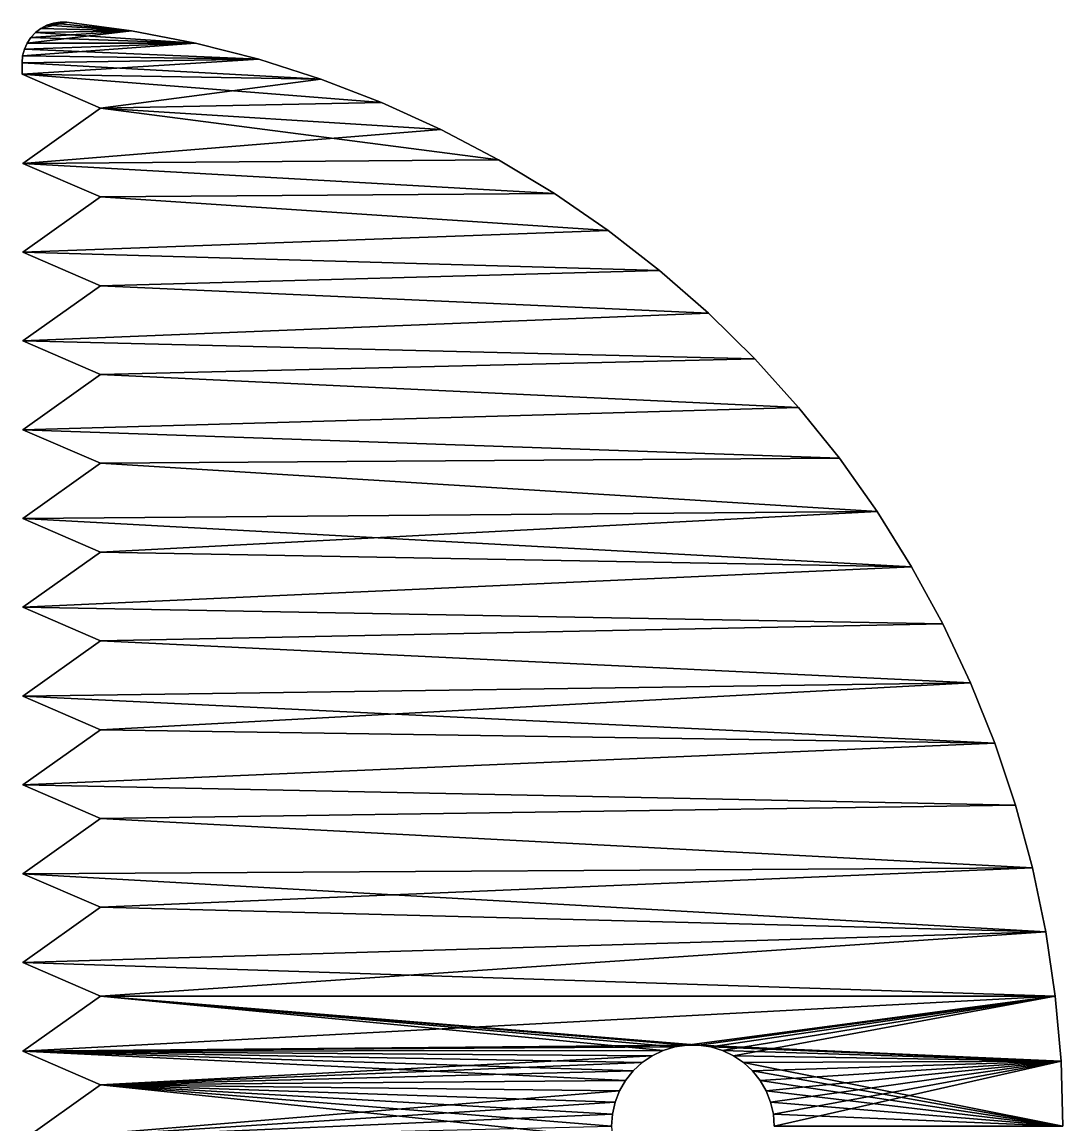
# Model space of a CAD drawing. Header units: inches. Extents: x -21 to 98, y -132 to 45.
# Drawn here: x 24.23 to 52.35, y -73.85 to -44.04 of the extents above; entities that cross this region are included whole.
import ezdxf

# ---------------------------------------------------------------- set-up
doc = ezdxf.new("R2010")
doc.units = ezdxf.units.IN
doc.header["$LTSCALE"] = 101.742128
doc.header["$MEASUREMENT"] = 0
for name, color, linetype in [('163', 7, 'CONTINUOUS'), ('164', 7, 'CONTINUOUS'), ('167', 7, 'CONTINUOUS'), ('168', 7, 'CONTINUOUS'), ('184', 7, 'CONTINUOUS'), ('185', 7, 'CONTINUOUS'), ('186', 7, 'CONTINUOUS'), ('187', 7, 'CONTINUOUS'), ('188', 7, 'CONTINUOUS'), ('189', 7, 'CONTINUOUS'), ('190', 7, 'CONTINUOUS'), ('191', 7, 'CONTINUOUS'), ('192', 7, 'CONTINUOUS'), ('193', 7, 'CONTINUOUS'), ('194', 7, 'CONTINUOUS'), ('195', 7, 'CONTINUOUS'), ('196', 7, 'CONTINUOUS'), ('197', 7, 'CONTINUOUS'), ('198', 7, 'CONTINUOUS'), ('199', 7, 'CONTINUOUS'), ('200', 7, 'CONTINUOUS'), ('201', 7, 'CONTINUOUS'), ('202', 7, 'CONTINUOUS'), ('203', 7, 'CONTINUOUS'), ('204', 7, 'CONTINUOUS'), ('205', 7, 'CONTINUOUS'), ('206', 7, 'CONTINUOUS'), ('207', 7, 'CONTINUOUS'), ('208', 7, 'CONTINUOUS'), ('211', 7, 'CONTINUOUS')]:
    doc.layers.add(name, color=color, linetype=linetype)

msp = doc.modelspace()

# ---------------------------------------------------------------- linework, layer by layer
at = {"layer": '163', "linetype": 'CONTINUOUS'}
for points in [[(25.076, -44.063, -18.851), (27.187, -44.272, -18.851), (24.901, -44.12, -18.851), (25.076, -44.063, -18.851)], [(25.258, -44.036, -18.851), (25.442, -44.04, -18.851), (25.076, -44.063, -18.851), (25.258, -44.036, -18.851)], [(25.442, -44.04, -18.851), (27.187, -44.272, -18.851), (25.076, -44.063, -18.851), (25.442, -44.04, -18.851)], [(24.592, -44.317, -18.851), (28.916, -44.607, -18.851), (24.466, -44.451, -18.851), (24.592, -44.317, -18.851)], [(24.738, -44.206, -18.851), (27.187, -44.272, -18.851), (24.592, -44.317, -18.851), (24.738, -44.206, -18.851)], [(27.187, -44.272, -18.851), (28.916, -44.607, -18.851), (24.592, -44.317, -18.851), (27.187, -44.272, -18.851)], [(24.901, -44.12, -18.851), (27.187, -44.272, -18.851), (24.738, -44.206, -18.851), (24.901, -44.12, -18.851)], [(24.364, -44.604, -18.851), (28.916, -44.607, -18.851), (24.29, -44.772, -18.851), (24.364, -44.604, -18.851)], [(28.916, -44.607, -18.851), (30.622, -45.042, -18.851), (24.29, -44.772, -18.851), (28.916, -44.607, -18.851)], [(24.466, -44.451, -18.851), (28.916, -44.607, -18.851), (24.364, -44.604, -18.851), (24.466, -44.451, -18.851)], [(30.622, -45.042, -18.851), (24.228, -45.134, -18.851), (24.244, -44.951, -18.851), (30.622, -45.042, -18.851)], [(24.29, -44.772, -18.851), (30.622, -45.042, -18.851), (24.244, -44.951, -18.851), (24.29, -44.772, -18.851)], [(32.3, -45.577, -18.851), (24.228, -45.134, -18.851), (30.622, -45.042, -18.851), (32.3, -45.577, -18.851)], [(24.228, -45.446, -18.851), (24.228, -45.134, -18.851), (32.3, -45.577, -18.851), (24.228, -45.446, -18.851)], [(33.944, -46.21, -18.851), (24.228, -45.446, -18.851), (32.3, -45.577, -18.851), (33.944, -46.21, -18.851)], [(26.348, -46.362, -18.851), (24.228, -45.446, -18.851), (33.944, -46.21, -18.851), (26.348, -46.362, -18.851)], [(24.249, -47.855, -18.851), (26.348, -46.362, -18.851), (37.105, -47.758, -18.851), (24.249, -47.855, -18.851)], [(35.547, -46.937, -18.851), (26.348, -46.362, -18.851), (33.944, -46.21, -18.851), (35.547, -46.937, -18.851)], [(37.105, -47.758, -18.851), (26.348, -46.362, -18.851), (35.547, -46.937, -18.851), (37.105, -47.758, -18.851)], [(38.613, -48.668, -18.851), (24.249, -47.855, -18.851), (37.105, -47.758, -18.851), (38.613, -48.668, -18.851)], [(26.348, -48.762, -18.851), (24.249, -47.855, -18.851), (38.613, -48.668, -18.851), (26.348, -48.762, -18.851)], [(24.249, -50.255, -18.851), (26.348, -48.762, -18.851), (40.064, -49.666, -18.851), (24.249, -50.255, -18.851)], [(40.064, -49.666, -18.851), (26.348, -48.762, -18.851), (38.613, -48.668, -18.851), (40.064, -49.666, -18.851)], [(41.454, -50.747, -18.851), (24.249, -50.255, -18.851), (40.064, -49.666, -18.851), (41.454, -50.747, -18.851)], [(26.348, -51.162, -18.851), (24.249, -50.255, -18.851), (41.454, -50.747, -18.851), (26.348, -51.162, -18.851)], [(42.778, -51.907, -18.851), (26.348, -51.162, -18.851), (41.454, -50.747, -18.851), (42.778, -51.907, -18.851)], [(24.249, -52.655, -18.851), (26.348, -51.162, -18.851), (42.778, -51.907, -18.851), (24.249, -52.655, -18.851)], [(44.032, -53.143, -18.851), (24.249, -52.655, -18.851), (42.778, -51.907, -18.851), (44.032, -53.143, -18.851)], [(26.348, -53.562, -18.851), (24.249, -52.655, -18.851), (44.032, -53.143, -18.851), (26.348, -53.562, -18.851)], [(45.212, -54.451, -18.851), (26.348, -53.562, -18.851), (44.032, -53.143, -18.851), (45.212, -54.451, -18.851)], [(24.249, -55.055, -18.851), (26.348, -53.562, -18.851), (45.212, -54.451, -18.851), (24.249, -55.055, -18.851)], [(46.312, -55.826, -18.851), (24.249, -55.055, -18.851), (45.212, -54.451, -18.851), (46.312, -55.826, -18.851)], [(26.348, -55.962, -18.851), (24.249, -55.055, -18.851), (46.312, -55.826, -18.851), (26.348, -55.962, -18.851)], [(24.249, -57.455, -18.851), (26.348, -55.962, -18.851), (47.33, -57.263, -18.851), (24.249, -57.455, -18.851)], [(47.33, -57.263, -18.851), (26.348, -55.962, -18.851), (46.312, -55.826, -18.851), (47.33, -57.263, -18.851)], [(48.262, -58.757, -18.851), (24.249, -57.455, -18.851), (47.33, -57.263, -18.851), (48.262, -58.757, -18.851)], [(26.348, -58.362, -18.851), (24.249, -57.455, -18.851), (48.262, -58.757, -18.851), (26.348, -58.362, -18.851)], [(24.249, -59.855, -18.851), (26.348, -58.362, -18.851), (48.262, -58.757, -18.851), (24.249, -59.855, -18.851)], [(49.105, -60.303, -18.851), (24.249, -59.855, -18.851), (48.262, -58.757, -18.851), (49.105, -60.303, -18.851)], [(26.348, -60.762, -18.851), (24.249, -59.855, -18.851), (49.105, -60.303, -18.851), (26.348, -60.762, -18.851)], [(49.856, -61.896, -18.851), (26.348, -60.762, -18.851), (49.105, -60.303, -18.851), (49.856, -61.896, -18.851)], [(24.249, -62.255, -18.851), (26.348, -60.762, -18.851), (49.856, -61.896, -18.851), (24.249, -62.255, -18.851)], [(50.512, -63.53, -18.851), (24.249, -62.255, -18.851), (49.856, -61.896, -18.851), (50.512, -63.53, -18.851)], [(26.348, -63.162, -18.851), (24.249, -62.255, -18.851), (50.512, -63.53, -18.851), (26.348, -63.162, -18.851)], [(24.249, -64.655, -18.851), (26.348, -63.162, -18.851), (50.512, -63.53, -18.851), (24.249, -64.655, -18.851)], [(51.07, -65.2, -18.851), (24.249, -64.655, -18.851), (50.512, -63.53, -18.851), (51.07, -65.2, -18.851)], [(26.348, -65.562, -18.851), (24.249, -64.655, -18.851), (51.07, -65.2, -18.851), (26.348, -65.562, -18.851)], [(51.53, -66.9, -18.851), (26.348, -65.562, -18.851), (51.07, -65.2, -18.851), (51.53, -66.9, -18.851)], [(24.249, -67.055, -18.851), (26.348, -65.562, -18.851), (51.53, -66.9, -18.851), (24.249, -67.055, -18.851)], [(51.889, -68.624, -18.851), (24.249, -67.055, -18.851), (51.53, -66.9, -18.851), (51.889, -68.624, -18.851)], [(26.348, -67.962, -18.851), (24.249, -67.055, -18.851), (51.889, -68.624, -18.851), (26.348, -67.962, -18.851)], [(24.249, -69.455, -18.851), (26.348, -67.962, -18.851), (51.889, -68.624, -18.851), (24.249, -69.455, -18.851)], [(52.147, -70.366, -18.851), (24.249, -69.455, -18.851), (51.889, -68.624, -18.851), (52.147, -70.366, -18.851)], [(26.348, -70.362, -18.851), (24.249, -69.455, -18.851), (52.147, -70.366, -18.851), (26.348, -70.362, -18.851)], [(24.249, -71.855, -18.851), (26.348, -70.362, -18.851), (41.55, -71.832, -18.851), (24.249, -71.855, -18.851)], [(42.189, -71.686, -18.851), (26.348, -70.362, -18.851), (42.518, -71.686, -18.851), (42.189, -71.686, -18.851)], [(41.864, -71.735, -18.851), (26.348, -70.362, -18.851), (42.189, -71.686, -18.851), (41.864, -71.735, -18.851)], [(41.55, -71.832, -18.851), (26.348, -70.362, -18.851), (41.864, -71.735, -18.851), (41.55, -71.832, -18.851)], [(26.348, -70.362, -18.851), (52.147, -70.366, -18.851), (42.518, -71.686, -18.851), (26.348, -70.362, -18.851)], [(52.147, -70.366, -18.851), (52.302, -72.12, -18.851), (42.518, -71.686, -18.851), (52.147, -70.366, -18.851)], [(41.253, -71.975, -18.851), (24.249, -71.855, -18.851), (41.55, -71.832, -18.851), (41.253, -71.975, -18.851)], [(42.518, -71.686, -18.851), (52.302, -72.12, -18.851), (42.843, -71.735, -18.851), (42.518, -71.686, -18.851)], [(42.843, -71.735, -18.851), (52.302, -72.12, -18.851), (43.157, -71.832, -18.851), (42.843, -71.735, -18.851)], [(43.157, -71.832, -18.851), (52.302, -72.12, -18.851), (43.453, -71.975, -18.851), (43.157, -71.832, -18.851)], [(40.982, -72.16, -18.851), (24.249, -71.855, -18.851), (41.253, -71.975, -18.851), (40.982, -72.16, -18.851)], [(40.741, -72.384, -18.851), (24.249, -71.855, -18.851), (40.982, -72.16, -18.851), (40.741, -72.384, -18.851)], [(40.536, -72.641, -18.851), (24.249, -71.855, -18.851), (40.741, -72.384, -18.851), (40.536, -72.641, -18.851)], [(26.348, -72.762, -18.851), (24.249, -71.855, -18.851), (40.536, -72.641, -18.851), (26.348, -72.762, -18.851)], [(43.453, -71.975, -18.851), (52.302, -72.12, -18.851), (43.725, -72.16, -18.851), (43.453, -71.975, -18.851)], [(52.302, -72.12, -18.851), (52.353, -73.88, -18.851), (43.725, -72.16, -18.851), (52.302, -72.12, -18.851)], [(43.725, -72.16, -18.851), (52.353, -73.88, -18.851), (43.966, -72.384, -18.851), (43.725, -72.16, -18.851)], [(43.966, -72.384, -18.851), (52.353, -73.88, -18.851), (44.171, -72.641, -18.851), (43.966, -72.384, -18.851)], [(40.371, -72.926, -18.851), (26.348, -72.762, -18.851), (40.536, -72.641, -18.851), (40.371, -72.926, -18.851)], [(44.171, -72.641, -18.851), (52.353, -73.88, -18.851), (44.336, -72.926, -18.851), (44.171, -72.641, -18.851)], [(24.249, -74.255, -18.851), (26.348, -72.762, -18.851), (40.178, -74.208, -18.851), (24.249, -74.255, -18.851)], [(40.251, -73.232, -18.851), (26.348, -72.762, -18.851), (40.371, -72.926, -18.851), (40.251, -73.232, -18.851)], [(40.178, -73.552, -18.851), (26.348, -72.762, -18.851), (40.251, -73.232, -18.851), (40.178, -73.552, -18.851)], [(40.153, -73.88, -18.851), (26.348, -72.762, -18.851), (40.178, -73.552, -18.851), (40.153, -73.88, -18.851)], [(40.178, -74.208, -18.851), (26.348, -72.762, -18.851), (40.153, -73.88, -18.851), (40.178, -74.208, -18.851)], [(44.336, -72.926, -18.851), (52.353, -73.88, -18.851), (44.456, -73.232, -18.851), (44.336, -72.926, -18.851)], [(44.456, -73.232, -18.851), (52.353, -73.88, -18.851), (44.529, -73.552, -18.851), (44.456, -73.232, -18.851)], [(52.353, -73.88, -18.851), (44.553, -73.88, -18.851), (44.529, -73.552, -18.851), (52.353, -73.88, -18.851)]]:
    msp.add_3dface(points, dxfattribs=at)
at = {"layer": '164', "linetype": 'CONTINUOUS'}
for points in [[(27.187, -44.272, -12.851), (25.442, -44.04, -12.851), (24.738, -44.206, -12.851), (27.187, -44.272, -12.851)], [(24.738, -44.206, -12.851), (25.442, -44.04, -12.851), (24.901, -44.12, -12.851), (24.738, -44.206, -12.851)], [(24.901, -44.12, -12.851), (25.442, -44.04, -12.851), (25.076, -44.063, -12.851), (24.901, -44.12, -12.851)], [(25.076, -44.063, -12.851), (25.442, -44.04, -12.851), (25.258, -44.036, -12.851), (25.076, -44.063, -12.851)], [(24.364, -44.604, -12.851), (27.187, -44.272, -12.851), (24.466, -44.451, -12.851), (24.364, -44.604, -12.851)], [(28.916, -44.607, -12.851), (27.187, -44.272, -12.851), (24.364, -44.604, -12.851), (28.916, -44.607, -12.851)], [(24.466, -44.451, -12.851), (27.187, -44.272, -12.851), (24.592, -44.317, -12.851), (24.466, -44.451, -12.851)], [(24.592, -44.317, -12.851), (27.187, -44.272, -12.851), (24.738, -44.206, -12.851), (24.592, -44.317, -12.851)], [(24.244, -44.951, -12.851), (28.916, -44.607, -12.851), (24.29, -44.772, -12.851), (24.244, -44.951, -12.851)], [(30.622, -45.042, -12.851), (28.916, -44.607, -12.851), (24.244, -44.951, -12.851), (30.622, -45.042, -12.851)], [(24.29, -44.772, -12.851), (28.916, -44.607, -12.851), (24.364, -44.604, -12.851), (24.29, -44.772, -12.851)], [(24.228, -45.134, -12.851), (30.622, -45.042, -12.851), (24.244, -44.951, -12.851), (24.228, -45.134, -12.851)], [(24.228, -45.446, -12.851), (30.622, -45.042, -12.851), (24.228, -45.134, -12.851), (24.228, -45.446, -12.851)], [(32.3, -45.577, -12.851), (30.622, -45.042, -12.851), (24.228, -45.446, -12.851), (32.3, -45.577, -12.851)], [(26.348, -46.362, -12.851), (32.3, -45.577, -12.851), (24.228, -45.446, -12.851), (26.348, -46.362, -12.851)], [(33.944, -46.21, -12.851), (32.3, -45.577, -12.851), (26.348, -46.362, -12.851), (33.944, -46.21, -12.851)], [(24.249, -47.855, -12.851), (35.547, -46.937, -12.851), (26.348, -46.362, -12.851), (24.249, -47.855, -12.851)], [(35.547, -46.937, -12.851), (33.944, -46.21, -12.851), (26.348, -46.362, -12.851), (35.547, -46.937, -12.851)], [(37.105, -47.758, -12.851), (35.547, -46.937, -12.851), (24.249, -47.855, -12.851), (37.105, -47.758, -12.851)], [(38.613, -48.668, -12.851), (37.105, -47.758, -12.851), (24.249, -47.855, -12.851), (38.613, -48.668, -12.851)], [(26.348, -48.762, -12.851), (38.613, -48.668, -12.851), (24.249, -47.855, -12.851), (26.348, -48.762, -12.851)], [(24.249, -50.255, -12.851), (40.064, -49.666, -12.851), (26.348, -48.762, -12.851), (24.249, -50.255, -12.851)], [(40.064, -49.666, -12.851), (38.613, -48.668, -12.851), (26.348, -48.762, -12.851), (40.064, -49.666, -12.851)], [(41.454, -50.747, -12.851), (40.064, -49.666, -12.851), (24.249, -50.255, -12.851), (41.454, -50.747, -12.851)], [(26.348, -51.162, -12.851), (41.454, -50.747, -12.851), (24.249, -50.255, -12.851), (26.348, -51.162, -12.851)], [(42.778, -51.907, -12.851), (41.454, -50.747, -12.851), (26.348, -51.162, -12.851), (42.778, -51.907, -12.851)], [(24.249, -52.655, -12.851), (42.778, -51.907, -12.851), (26.348, -51.162, -12.851), (24.249, -52.655, -12.851)], [(44.032, -53.143, -12.851), (42.778, -51.907, -12.851), (24.249, -52.655, -12.851), (44.032, -53.143, -12.851)], [(26.348, -53.562, -12.851), (44.032, -53.143, -12.851), (24.249, -52.655, -12.851), (26.348, -53.562, -12.851)], [(45.212, -54.451, -12.851), (44.032, -53.143, -12.851), (26.348, -53.562, -12.851), (45.212, -54.451, -12.851)], [(24.249, -55.055, -12.851), (45.212, -54.451, -12.851), (26.348, -53.562, -12.851), (24.249, -55.055, -12.851)], [(46.312, -55.826, -12.851), (45.212, -54.451, -12.851), (24.249, -55.055, -12.851), (46.312, -55.826, -12.851)], [(26.348, -55.962, -12.851), (46.312, -55.826, -12.851), (24.249, -55.055, -12.851), (26.348, -55.962, -12.851)], [(24.249, -57.455, -12.851), (47.33, -57.263, -12.851), (26.348, -55.962, -12.851), (24.249, -57.455, -12.851)], [(47.33, -57.263, -12.851), (46.312, -55.826, -12.851), (26.348, -55.962, -12.851), (47.33, -57.263, -12.851)], [(26.348, -58.362, -12.851), (47.33, -57.263, -12.851), (24.249, -57.455, -12.851), (26.348, -58.362, -12.851)], [(48.262, -58.757, -12.851), (47.33, -57.263, -12.851), (26.348, -58.362, -12.851), (48.262, -58.757, -12.851)], [(24.249, -59.855, -12.851), (48.262, -58.757, -12.851), (26.348, -58.362, -12.851), (24.249, -59.855, -12.851)], [(49.105, -60.303, -12.851), (48.262, -58.757, -12.851), (24.249, -59.855, -12.851), (49.105, -60.303, -12.851)], [(26.348, -60.762, -12.851), (49.105, -60.303, -12.851), (24.249, -59.855, -12.851), (26.348, -60.762, -12.851)], [(49.856, -61.896, -12.851), (49.105, -60.303, -12.851), (26.348, -60.762, -12.851), (49.856, -61.896, -12.851)], [(24.249, -62.255, -12.851), (49.856, -61.896, -12.851), (26.348, -60.762, -12.851), (24.249, -62.255, -12.851)], [(26.348, -63.162, -12.851), (49.856, -61.896, -12.851), (24.249, -62.255, -12.851), (26.348, -63.162, -12.851)], [(50.512, -63.53, -12.851), (49.856, -61.896, -12.851), (26.348, -63.162, -12.851), (50.512, -63.53, -12.851)], [(24.249, -64.655, -12.851), (50.512, -63.53, -12.851), (26.348, -63.162, -12.851), (24.249, -64.655, -12.851)], [(51.07, -65.2, -12.851), (50.512, -63.53, -12.851), (24.249, -64.655, -12.851), (51.07, -65.2, -12.851)], [(26.348, -65.562, -12.851), (51.07, -65.2, -12.851), (24.249, -64.655, -12.851), (26.348, -65.562, -12.851)], [(51.53, -66.9, -12.851), (51.07, -65.2, -12.851), (26.348, -65.562, -12.851), (51.53, -66.9, -12.851)], [(24.249, -67.055, -12.851), (51.53, -66.9, -12.851), (26.348, -65.562, -12.851), (24.249, -67.055, -12.851)], [(26.348, -67.962, -12.851), (51.53, -66.9, -12.851), (24.249, -67.055, -12.851), (26.348, -67.962, -12.851)], [(51.889, -68.624, -12.851), (51.53, -66.9, -12.851), (26.348, -67.962, -12.851), (51.889, -68.624, -12.851)], [(24.249, -69.455, -12.851), (51.889, -68.624, -12.851), (26.348, -67.962, -12.851), (24.249, -69.455, -12.851)], [(26.348, -70.362, -12.851), (51.889, -68.624, -12.851), (24.249, -69.455, -12.851), (26.348, -70.362, -12.851)], [(52.147, -70.366, -12.851), (51.889, -68.624, -12.851), (26.348, -70.362, -12.851), (52.147, -70.366, -12.851)], [(24.249, -71.855, -12.851), (52.147, -70.366, -12.851), (26.348, -70.362, -12.851), (24.249, -71.855, -12.851)], [(52.147, -70.366, -12.851), (24.249, -71.855, -12.851), (42.189, -71.686, -12.851), (52.147, -70.366, -12.851)], [(42.518, -71.686, -12.851), (52.147, -70.366, -12.851), (42.189, -71.686, -12.851), (42.518, -71.686, -12.851)], [(42.843, -71.735, -12.851), (52.147, -70.366, -12.851), (42.518, -71.686, -12.851), (42.843, -71.735, -12.851)], [(43.157, -71.832, -12.851), (52.147, -70.366, -12.851), (42.843, -71.735, -12.851), (43.157, -71.832, -12.851)], [(43.453, -71.975, -12.851), (52.147, -70.366, -12.851), (43.157, -71.832, -12.851), (43.453, -71.975, -12.851)], [(52.302, -72.12, -12.851), (52.147, -70.366, -12.851), (43.453, -71.975, -12.851), (52.302, -72.12, -12.851)], [(42.189, -71.686, -12.851), (24.249, -71.855, -12.851), (41.864, -71.735, -12.851), (42.189, -71.686, -12.851)], [(41.864, -71.735, -12.851), (24.249, -71.855, -12.851), (41.55, -71.832, -12.851), (41.864, -71.735, -12.851)], [(41.55, -71.832, -12.851), (24.249, -71.855, -12.851), (41.253, -71.975, -12.851), (41.55, -71.832, -12.851)], [(24.249, -71.855, -12.851), (26.348, -72.762, -12.851), (41.253, -71.975, -12.851), (24.249, -71.855, -12.851)], [(41.253, -71.975, -12.851), (26.348, -72.762, -12.851), (40.982, -72.16, -12.851), (41.253, -71.975, -12.851)], [(43.725, -72.16, -12.851), (52.302, -72.12, -12.851), (43.453, -71.975, -12.851), (43.725, -72.16, -12.851)], [(43.966, -72.384, -12.851), (52.302, -72.12, -12.851), (43.725, -72.16, -12.851), (43.966, -72.384, -12.851)], [(44.171, -72.641, -12.851), (52.302, -72.12, -12.851), (43.966, -72.384, -12.851), (44.171, -72.641, -12.851)], [(44.336, -72.926, -12.851), (52.302, -72.12, -12.851), (44.171, -72.641, -12.851), (44.336, -72.926, -12.851)], [(44.456, -73.232, -12.851), (52.302, -72.12, -12.851), (44.336, -72.926, -12.851), (44.456, -73.232, -12.851)], [(44.529, -73.552, -12.851), (52.302, -72.12, -12.851), (44.456, -73.232, -12.851), (44.529, -73.552, -12.851)], [(44.553, -73.88, -12.851), (52.302, -72.12, -12.851), (44.529, -73.552, -12.851), (44.553, -73.88, -12.851)], [(52.353, -73.88, -12.851), (52.302, -72.12, -12.851), (44.553, -73.88, -12.851), (52.353, -73.88, -12.851)], [(40.982, -72.16, -12.851), (26.348, -72.762, -12.851), (40.741, -72.384, -12.851), (40.982, -72.16, -12.851)], [(40.741, -72.384, -12.851), (26.348, -72.762, -12.851), (40.536, -72.641, -12.851), (40.741, -72.384, -12.851)], [(40.536, -72.641, -12.851), (26.348, -72.762, -12.851), (40.371, -72.926, -12.851), (40.536, -72.641, -12.851)], [(26.348, -72.762, -12.851), (24.249, -74.255, -12.851), (40.371, -72.926, -12.851), (26.348, -72.762, -12.851)], [(40.371, -72.926, -12.851), (24.249, -74.255, -12.851), (40.251, -73.232, -12.851), (40.371, -72.926, -12.851)], [(40.251, -73.232, -12.851), (24.249, -74.255, -12.851), (40.178, -73.552, -12.851), (40.251, -73.232, -12.851)], [(40.178, -73.552, -12.851), (24.249, -74.255, -12.851), (40.153, -73.88, -12.851), (40.178, -73.552, -12.851)]]:
    msp.add_3dface(points, dxfattribs=at)
at = {"layer": '167', "linetype": 'CONTINUOUS'}
for points in [[(25.442, -44.04, -18.851), (25.442, -44.04, -12.851), (27.187, -44.272, -12.851), (25.442, -44.04, -18.851)], [(27.187, -44.272, -18.851), (25.442, -44.04, -18.851), (27.187, -44.272, -12.851), (27.187, -44.272, -18.851)], [(27.187, -44.272, -18.851), (27.187, -44.272, -12.851), (28.916, -44.607, -12.851), (27.187, -44.272, -18.851)], [(28.916, -44.607, -18.851), (27.187, -44.272, -18.851), (28.916, -44.607, -12.851), (28.916, -44.607, -18.851)], [(28.916, -44.607, -18.851), (28.916, -44.607, -12.851), (30.622, -45.042, -12.851), (28.916, -44.607, -18.851)], [(30.622, -45.042, -18.851), (28.916, -44.607, -18.851), (30.622, -45.042, -12.851), (30.622, -45.042, -18.851)], [(30.622, -45.042, -18.851), (30.622, -45.042, -12.851), (32.3, -45.577, -12.851), (30.622, -45.042, -18.851)], [(32.3, -45.577, -18.851), (30.622, -45.042, -18.851), (32.3, -45.577, -12.851), (32.3, -45.577, -18.851)], [(32.3, -45.577, -18.851), (32.3, -45.577, -12.851), (33.944, -46.21, -12.851), (32.3, -45.577, -18.851)], [(33.944, -46.21, -18.851), (32.3, -45.577, -18.851), (33.944, -46.21, -12.851), (33.944, -46.21, -18.851)], [(33.944, -46.21, -18.851), (33.944, -46.21, -12.851), (35.547, -46.937, -12.851), (33.944, -46.21, -18.851)], [(35.547, -46.937, -18.851), (33.944, -46.21, -18.851), (35.547, -46.937, -12.851), (35.547, -46.937, -18.851)], [(35.547, -46.937, -18.851), (35.547, -46.937, -12.851), (37.105, -47.758, -12.851), (35.547, -46.937, -18.851)], [(37.105, -47.758, -18.851), (35.547, -46.937, -18.851), (37.105, -47.758, -12.851), (37.105, -47.758, -18.851)], [(37.105, -47.758, -18.851), (37.105, -47.758, -12.851), (38.613, -48.668, -12.851), (37.105, -47.758, -18.851)], [(38.613, -48.668, -18.851), (37.105, -47.758, -18.851), (38.613, -48.668, -12.851), (38.613, -48.668, -18.851)], [(38.613, -48.668, -18.851), (38.613, -48.668, -12.851), (40.064, -49.666, -12.851), (38.613, -48.668, -18.851)], [(40.064, -49.666, -18.851), (38.613, -48.668, -18.851), (40.064, -49.666, -12.851), (40.064, -49.666, -18.851)], [(40.064, -49.666, -18.851), (40.064, -49.666, -12.851), (41.454, -50.747, -12.851), (40.064, -49.666, -18.851)], [(41.454, -50.747, -18.851), (40.064, -49.666, -18.851), (41.454, -50.747, -12.851), (41.454, -50.747, -18.851)], [(42.778, -51.907, -18.851), (41.454, -50.747, -18.851), (42.778, -51.907, -12.851), (42.778, -51.907, -18.851)], [(41.454, -50.747, -18.851), (41.454, -50.747, -12.851), (42.778, -51.907, -12.851), (41.454, -50.747, -18.851)], [(44.032, -53.143, -18.851), (42.778, -51.907, -18.851), (44.032, -53.143, -12.851), (44.032, -53.143, -18.851)], [(42.778, -51.907, -18.851), (42.778, -51.907, -12.851), (44.032, -53.143, -12.851), (42.778, -51.907, -18.851)], [(44.032, -53.143, -18.851), (44.032, -53.143, -12.851), (45.212, -54.451, -12.851), (44.032, -53.143, -18.851)], [(45.212, -54.451, -18.851), (44.032, -53.143, -18.851), (45.212, -54.451, -12.851), (45.212, -54.451, -18.851)], [(45.212, -54.451, -18.851), (45.212, -54.451, -12.851), (46.312, -55.826, -12.851), (45.212, -54.451, -18.851)], [(46.312, -55.826, -18.851), (45.212, -54.451, -18.851), (46.312, -55.826, -12.851), (46.312, -55.826, -18.851)], [(46.312, -55.826, -18.851), (46.312, -55.826, -12.851), (47.33, -57.263, -12.851), (46.312, -55.826, -18.851)], [(47.33, -57.263, -18.851), (46.312, -55.826, -18.851), (47.33, -57.263, -12.851), (47.33, -57.263, -18.851)], [(47.33, -57.263, -18.851), (47.33, -57.263, -12.851), (48.262, -58.757, -12.851), (47.33, -57.263, -18.851)], [(48.262, -58.757, -18.851), (47.33, -57.263, -18.851), (48.262, -58.757, -12.851), (48.262, -58.757, -18.851)], [(49.105, -60.303, -18.851), (48.262, -58.757, -18.851), (49.105, -60.303, -12.851), (49.105, -60.303, -18.851)], [(48.262, -58.757, -18.851), (48.262, -58.757, -12.851), (49.105, -60.303, -12.851), (48.262, -58.757, -18.851)], [(49.856, -61.896, -18.851), (49.105, -60.303, -18.851), (49.856, -61.896, -12.851), (49.856, -61.896, -18.851)], [(49.105, -60.303, -18.851), (49.105, -60.303, -12.851), (49.856, -61.896, -12.851), (49.105, -60.303, -18.851)], [(49.856, -61.896, -18.851), (49.856, -61.896, -12.851), (50.512, -63.53, -12.851), (49.856, -61.896, -18.851)], [(50.512, -63.53, -18.851), (49.856, -61.896, -18.851), (50.512, -63.53, -12.851), (50.512, -63.53, -18.851)], [(51.07, -65.2, -18.851), (50.512, -63.53, -18.851), (51.07, -65.2, -12.851), (51.07, -65.2, -18.851)], [(50.512, -63.53, -18.851), (50.512, -63.53, -12.851), (51.07, -65.2, -12.851), (50.512, -63.53, -18.851)], [(51.53, -66.9, -18.851), (51.07, -65.2, -18.851), (51.53, -66.9, -12.851), (51.53, -66.9, -18.851)], [(51.07, -65.2, -18.851), (51.07, -65.2, -12.851), (51.53, -66.9, -12.851), (51.07, -65.2, -18.851)], [(51.889, -68.624, -18.851), (51.53, -66.9, -18.851), (51.889, -68.624, -12.851), (51.889, -68.624, -18.851)], [(51.53, -66.9, -18.851), (51.53, -66.9, -12.851), (51.889, -68.624, -12.851), (51.53, -66.9, -18.851)], [(52.147, -70.366, -18.851), (51.889, -68.624, -18.851), (52.147, -70.366, -12.851), (52.147, -70.366, -18.851)], [(51.889, -68.624, -18.851), (51.889, -68.624, -12.851), (52.147, -70.366, -12.851), (51.889, -68.624, -18.851)], [(52.147, -70.366, -18.851), (52.147, -70.366, -12.851), (52.302, -72.12, -12.851), (52.147, -70.366, -18.851)], [(52.302, -72.12, -18.851), (52.147, -70.366, -18.851), (52.302, -72.12, -12.851), (52.302, -72.12, -18.851)], [(52.302, -72.12, -18.851), (52.302, -72.12, -12.851), (52.353, -73.88, -12.851), (52.302, -72.12, -18.851)], [(52.353, -73.88, -18.851), (52.302, -72.12, -18.851), (52.353, -73.88, -12.851), (52.353, -73.88, -18.851)]]:
    msp.add_3dface(points, dxfattribs=at)
at = {"layer": '168', "linetype": 'CONTINUOUS'}
for points in [[(24.228, -45.446, -18.851), (24.228, -45.446, -12.851), (24.228, -45.134, -12.851), (24.228, -45.446, -18.851)], [(24.228, -45.134, -18.851), (24.228, -45.446, -18.851), (24.228, -45.134, -12.851), (24.228, -45.134, -18.851)]]:
    msp.add_3dface(points, dxfattribs=at)
at = {"layer": '184', "linetype": 'CONTINUOUS'}
for points in [[(26.348, -72.762, -18.851), (24.249, -74.255, -18.851), (24.249, -74.255, -12.851), (26.348, -72.762, -18.851)], [(26.348, -72.762, -18.851), (24.249, -74.255, -12.851), (26.348, -72.762, -12.851), (26.348, -72.762, -18.851)]]:
    msp.add_3dface(points, dxfattribs=at)
at = {"layer": '185', "linetype": 'CONTINUOUS'}
for points in [[(24.249, -71.855, -18.851), (26.348, -72.762, -12.851), (24.249, -71.855, -12.851), (24.249, -71.855, -18.851)], [(24.249, -71.855, -18.851), (26.348, -72.762, -18.851), (26.348, -72.762, -12.851), (24.249, -71.855, -18.851)]]:
    msp.add_3dface(points, dxfattribs=at)
at = {"layer": '186', "linetype": 'CONTINUOUS'}
for points in [[(26.348, -70.362, -18.851), (24.249, -71.855, -12.851), (26.348, -70.362, -12.851), (26.348, -70.362, -18.851)], [(26.348, -70.362, -18.851), (24.249, -71.855, -18.851), (24.249, -71.855, -12.851), (26.348, -70.362, -18.851)]]:
    msp.add_3dface(points, dxfattribs=at)
at = {"layer": '187', "linetype": 'CONTINUOUS'}
for points in [[(24.249, -69.455, -18.851), (26.348, -70.362, -18.851), (26.348, -70.362, -12.851), (24.249, -69.455, -18.851)], [(24.249, -69.455, -18.851), (26.348, -70.362, -12.851), (24.249, -69.455, -12.851), (24.249, -69.455, -18.851)]]:
    msp.add_3dface(points, dxfattribs=at)
at = {"layer": '188', "linetype": 'CONTINUOUS'}
for points in [[(26.348, -67.962, -18.851), (24.249, -69.455, -12.851), (26.348, -67.962, -12.851), (26.348, -67.962, -18.851)], [(26.348, -67.962, -18.851), (24.249, -69.455, -18.851), (24.249, -69.455, -12.851), (26.348, -67.962, -18.851)]]:
    msp.add_3dface(points, dxfattribs=at)
at = {"layer": '189', "linetype": 'CONTINUOUS'}
for points in [[(24.249, -67.055, -18.851), (26.348, -67.962, -12.851), (24.249, -67.055, -12.851), (24.249, -67.055, -18.851)], [(24.249, -67.055, -18.851), (26.348, -67.962, -18.851), (26.348, -67.962, -12.851), (24.249, -67.055, -18.851)]]:
    msp.add_3dface(points, dxfattribs=at)
at = {"layer": '190', "linetype": 'CONTINUOUS'}
for points in [[(26.348, -65.562, -18.851), (24.249, -67.055, -12.851), (26.348, -65.562, -12.851), (26.348, -65.562, -18.851)], [(26.348, -65.562, -18.851), (24.249, -67.055, -18.851), (24.249, -67.055, -12.851), (26.348, -65.562, -18.851)]]:
    msp.add_3dface(points, dxfattribs=at)
at = {"layer": '191', "linetype": 'CONTINUOUS'}
for points in [[(24.249, -64.655, -18.851), (26.348, -65.562, -18.851), (26.348, -65.562, -12.851), (24.249, -64.655, -18.851)], [(24.249, -64.655, -18.851), (26.348, -65.562, -12.851), (24.249, -64.655, -12.851), (24.249, -64.655, -18.851)]]:
    msp.add_3dface(points, dxfattribs=at)
at = {"layer": '192', "linetype": 'CONTINUOUS'}
for points in [[(26.348, -63.162, -18.851), (24.249, -64.655, -12.851), (26.348, -63.162, -12.851), (26.348, -63.162, -18.851)], [(26.348, -63.162, -18.851), (24.249, -64.655, -18.851), (24.249, -64.655, -12.851), (26.348, -63.162, -18.851)]]:
    msp.add_3dface(points, dxfattribs=at)
at = {"layer": '193', "linetype": 'CONTINUOUS'}
for points in [[(24.249, -62.255, -18.851), (26.348, -63.162, -12.851), (24.249, -62.255, -12.851), (24.249, -62.255, -18.851)], [(24.249, -62.255, -18.851), (26.348, -63.162, -18.851), (26.348, -63.162, -12.851), (24.249, -62.255, -18.851)]]:
    msp.add_3dface(points, dxfattribs=at)
at = {"layer": '194', "linetype": 'CONTINUOUS'}
for points in [[(26.348, -60.762, -18.851), (24.249, -62.255, -12.851), (26.348, -60.762, -12.851), (26.348, -60.762, -18.851)], [(26.348, -60.762, -18.851), (24.249, -62.255, -18.851), (24.249, -62.255, -12.851), (26.348, -60.762, -18.851)]]:
    msp.add_3dface(points, dxfattribs=at)
at = {"layer": '195', "linetype": 'CONTINUOUS'}
for points in [[(24.249, -59.855, -18.851), (26.348, -60.762, -12.851), (24.249, -59.855, -12.851), (24.249, -59.855, -18.851)], [(24.249, -59.855, -18.851), (26.348, -60.762, -18.851), (26.348, -60.762, -12.851), (24.249, -59.855, -18.851)]]:
    msp.add_3dface(points, dxfattribs=at)
at = {"layer": '196', "linetype": 'CONTINUOUS'}
for points in [[(26.348, -58.362, -18.851), (24.249, -59.855, -12.851), (26.348, -58.362, -12.851), (26.348, -58.362, -18.851)], [(26.348, -58.362, -18.851), (24.249, -59.855, -18.851), (24.249, -59.855, -12.851), (26.348, -58.362, -18.851)]]:
    msp.add_3dface(points, dxfattribs=at)
at = {"layer": '197', "linetype": 'CONTINUOUS'}
for points in [[(24.249, -57.455, -18.851), (26.348, -58.362, -12.851), (24.249, -57.455, -12.851), (24.249, -57.455, -18.851)], [(24.249, -57.455, -18.851), (26.348, -58.362, -18.851), (26.348, -58.362, -12.851), (24.249, -57.455, -18.851)]]:
    msp.add_3dface(points, dxfattribs=at)
at = {"layer": '198', "linetype": 'CONTINUOUS'}
for points in [[(26.348, -55.962, -18.851), (24.249, -57.455, -18.851), (24.249, -57.455, -12.851), (26.348, -55.962, -18.851)], [(26.348, -55.962, -18.851), (24.249, -57.455, -12.851), (26.348, -55.962, -12.851), (26.348, -55.962, -18.851)]]:
    msp.add_3dface(points, dxfattribs=at)
at = {"layer": '199', "linetype": 'CONTINUOUS'}
for points in [[(24.249, -55.055, -18.851), (26.348, -55.962, -12.851), (24.249, -55.055, -12.851), (24.249, -55.055, -18.851)], [(24.249, -55.055, -18.851), (26.348, -55.962, -18.851), (26.348, -55.962, -12.851), (24.249, -55.055, -18.851)]]:
    msp.add_3dface(points, dxfattribs=at)
at = {"layer": '200', "linetype": 'CONTINUOUS'}
for points in [[(26.348, -53.562, -18.851), (24.249, -55.055, -12.851), (26.348, -53.562, -12.851), (26.348, -53.562, -18.851)], [(26.348, -53.562, -18.851), (24.249, -55.055, -18.851), (24.249, -55.055, -12.851), (26.348, -53.562, -18.851)]]:
    msp.add_3dface(points, dxfattribs=at)
at = {"layer": '201', "linetype": 'CONTINUOUS'}
for points in [[(24.249, -52.655, -18.851), (26.348, -53.562, -12.851), (24.249, -52.655, -12.851), (24.249, -52.655, -18.851)], [(24.249, -52.655, -18.851), (26.348, -53.562, -18.851), (26.348, -53.562, -12.851), (24.249, -52.655, -18.851)]]:
    msp.add_3dface(points, dxfattribs=at)
at = {"layer": '202', "linetype": 'CONTINUOUS'}
for points in [[(26.348, -51.162, -18.851), (24.249, -52.655, -18.851), (24.249, -52.655, -12.851), (26.348, -51.162, -18.851)], [(26.348, -51.162, -18.851), (24.249, -52.655, -12.851), (26.348, -51.162, -12.851), (26.348, -51.162, -18.851)]]:
    msp.add_3dface(points, dxfattribs=at)
at = {"layer": '203', "linetype": 'CONTINUOUS'}
for points in [[(24.249, -50.255, -18.851), (26.348, -51.162, -12.851), (24.249, -50.255, -12.851), (24.249, -50.255, -18.851)], [(24.249, -50.255, -18.851), (26.348, -51.162, -18.851), (26.348, -51.162, -12.851), (24.249, -50.255, -18.851)]]:
    msp.add_3dface(points, dxfattribs=at)
at = {"layer": '204', "linetype": 'CONTINUOUS'}
for points in [[(26.348, -48.762, -18.851), (24.249, -50.255, -12.851), (26.348, -48.762, -12.851), (26.348, -48.762, -18.851)], [(26.348, -48.762, -18.851), (24.249, -50.255, -18.851), (24.249, -50.255, -12.851), (26.348, -48.762, -18.851)]]:
    msp.add_3dface(points, dxfattribs=at)
at = {"layer": '205', "linetype": 'CONTINUOUS'}
for points in [[(24.249, -47.855, -18.851), (26.348, -48.762, -18.851), (26.348, -48.762, -12.851), (24.249, -47.855, -18.851)], [(24.249, -47.855, -18.851), (26.348, -48.762, -12.851), (24.249, -47.855, -12.851), (24.249, -47.855, -18.851)]]:
    msp.add_3dface(points, dxfattribs=at)
at = {"layer": '206', "linetype": 'CONTINUOUS'}
for points in [[(26.348, -46.362, -18.851), (24.249, -47.855, -12.851), (26.348, -46.362, -12.851), (26.348, -46.362, -18.851)], [(26.348, -46.362, -18.851), (24.249, -47.855, -18.851), (24.249, -47.855, -12.851), (26.348, -46.362, -18.851)]]:
    msp.add_3dface(points, dxfattribs=at)
at = {"layer": '207', "linetype": 'CONTINUOUS'}
for points in [[(24.228, -45.446, -18.851), (26.348, -46.362, -12.851), (24.228, -45.446, -12.851), (24.228, -45.446, -18.851)], [(24.228, -45.446, -18.851), (26.348, -46.362, -18.851), (26.348, -46.362, -12.851), (24.228, -45.446, -18.851)]]:
    msp.add_3dface(points, dxfattribs=at)
at = {"layer": '208', "linetype": 'CONTINUOUS'}
for points in [[(24.901, -44.12, -18.851), (24.901, -44.12, -12.851), (25.076, -44.063, -12.851), (24.901, -44.12, -18.851)], [(25.076, -44.063, -18.851), (24.901, -44.12, -18.851), (25.076, -44.063, -12.851), (25.076, -44.063, -18.851)], [(25.076, -44.063, -18.851), (25.076, -44.063, -12.851), (25.258, -44.036, -12.851), (25.076, -44.063, -18.851)], [(25.258, -44.036, -18.851), (25.076, -44.063, -18.851), (25.258, -44.036, -12.851), (25.258, -44.036, -18.851)], [(25.442, -44.04, -12.851), (25.258, -44.036, -18.851), (25.258, -44.036, -12.851), (25.442, -44.04, -12.851)], [(25.442, -44.04, -18.851), (25.258, -44.036, -18.851), (25.442, -44.04, -12.851), (25.442, -44.04, -18.851)], [(24.592, -44.317, -18.851), (24.466, -44.451, -18.851), (24.592, -44.317, -12.851), (24.592, -44.317, -18.851)], [(24.466, -44.451, -18.851), (24.466, -44.451, -12.851), (24.592, -44.317, -12.851), (24.466, -44.451, -18.851)], [(24.738, -44.206, -18.851), (24.592, -44.317, -18.851), (24.738, -44.206, -12.851), (24.738, -44.206, -18.851)], [(24.592, -44.317, -18.851), (24.592, -44.317, -12.851), (24.738, -44.206, -12.851), (24.592, -44.317, -18.851)], [(24.738, -44.206, -18.851), (24.738, -44.206, -12.851), (24.901, -44.12, -12.851), (24.738, -44.206, -18.851)], [(24.901, -44.12, -18.851), (24.738, -44.206, -18.851), (24.901, -44.12, -12.851), (24.901, -44.12, -18.851)], [(24.29, -44.772, -18.851), (24.29, -44.772, -12.851), (24.364, -44.604, -12.851), (24.29, -44.772, -18.851)], [(24.364, -44.604, -18.851), (24.29, -44.772, -18.851), (24.364, -44.604, -12.851), (24.364, -44.604, -18.851)], [(24.466, -44.451, -18.851), (24.364, -44.604, -18.851), (24.466, -44.451, -12.851), (24.466, -44.451, -18.851)], [(24.364, -44.604, -18.851), (24.364, -44.604, -12.851), (24.466, -44.451, -12.851), (24.364, -44.604, -18.851)], [(24.228, -45.134, -18.851), (24.228, -45.134, -12.851), (24.244, -44.951, -12.851), (24.228, -45.134, -18.851)], [(24.244, -44.951, -18.851), (24.228, -45.134, -18.851), (24.244, -44.951, -12.851), (24.244, -44.951, -18.851)], [(24.29, -44.772, -18.851), (24.244, -44.951, -18.851), (24.29, -44.772, -12.851), (24.29, -44.772, -18.851)], [(24.244, -44.951, -18.851), (24.244, -44.951, -12.851), (24.29, -44.772, -12.851), (24.244, -44.951, -18.851)]]:
    msp.add_3dface(points, dxfattribs=at)
at = {"layer": '211', "linetype": 'CONTINUOUS'}
for points in [[(41.55, -71.832, -18.851), (41.55, -71.832, -12.851), (41.253, -71.975, -12.851), (41.55, -71.832, -18.851)], [(41.253, -71.975, -18.851), (41.55, -71.832, -18.851), (41.253, -71.975, -12.851), (41.253, -71.975, -18.851)], [(41.864, -71.735, -18.851), (41.864, -71.735, -12.851), (41.55, -71.832, -12.851), (41.864, -71.735, -18.851)], [(41.55, -71.832, -18.851), (41.864, -71.735, -18.851), (41.55, -71.832, -12.851), (41.55, -71.832, -18.851)], [(42.189, -71.686, -18.851), (42.189, -71.686, -12.851), (41.864, -71.735, -12.851), (42.189, -71.686, -18.851)], [(41.864, -71.735, -18.851), (42.189, -71.686, -18.851), (41.864, -71.735, -12.851), (41.864, -71.735, -18.851)], [(42.518, -71.686, -18.851), (42.518, -71.686, -12.851), (42.189, -71.686, -12.851), (42.518, -71.686, -18.851)], [(42.189, -71.686, -18.851), (42.518, -71.686, -18.851), (42.189, -71.686, -12.851), (42.189, -71.686, -18.851)], [(42.843, -71.735, -18.851), (42.843, -71.735, -12.851), (42.518, -71.686, -12.851), (42.843, -71.735, -18.851)], [(42.518, -71.686, -18.851), (42.843, -71.735, -18.851), (42.518, -71.686, -12.851), (42.518, -71.686, -18.851)], [(43.157, -71.832, -18.851), (43.157, -71.832, -12.851), (42.843, -71.735, -12.851), (43.157, -71.832, -18.851)], [(42.843, -71.735, -18.851), (43.157, -71.832, -18.851), (42.843, -71.735, -12.851), (42.843, -71.735, -18.851)], [(43.453, -71.975, -18.851), (43.453, -71.975, -12.851), (43.157, -71.832, -12.851), (43.453, -71.975, -18.851)], [(43.157, -71.832, -18.851), (43.453, -71.975, -18.851), (43.157, -71.832, -12.851), (43.157, -71.832, -18.851)], [(41.253, -71.975, -18.851), (41.253, -71.975, -12.851), (40.982, -72.16, -12.851), (41.253, -71.975, -18.851)], [(40.982, -72.16, -18.851), (41.253, -71.975, -18.851), (40.982, -72.16, -12.851), (40.982, -72.16, -18.851)], [(43.453, -71.975, -18.851), (43.725, -72.16, -18.851), (43.453, -71.975, -12.851), (43.453, -71.975, -18.851)], [(43.725, -72.16, -18.851), (43.725, -72.16, -12.851), (43.453, -71.975, -12.851), (43.725, -72.16, -18.851)], [(40.536, -72.641, -18.851), (40.741, -72.384, -18.851), (40.536, -72.641, -12.851), (40.536, -72.641, -18.851)], [(40.741, -72.384, -18.851), (40.741, -72.384, -12.851), (40.536, -72.641, -12.851), (40.741, -72.384, -18.851)], [(40.982, -72.16, -18.851), (40.982, -72.16, -12.851), (40.741, -72.384, -12.851), (40.982, -72.16, -18.851)], [(40.741, -72.384, -18.851), (40.982, -72.16, -18.851), (40.741, -72.384, -12.851), (40.741, -72.384, -18.851)], [(43.725, -72.16, -18.851), (43.966, -72.384, -18.851), (43.725, -72.16, -12.851), (43.725, -72.16, -18.851)], [(43.966, -72.384, -18.851), (43.966, -72.384, -12.851), (43.725, -72.16, -12.851), (43.966, -72.384, -18.851)], [(44.171, -72.641, -18.851), (44.171, -72.641, -12.851), (43.966, -72.384, -12.851), (44.171, -72.641, -18.851)], [(43.966, -72.384, -18.851), (44.171, -72.641, -18.851), (43.966, -72.384, -12.851), (43.966, -72.384, -18.851)], [(40.371, -72.926, -18.851), (40.536, -72.641, -18.851), (40.371, -72.926, -12.851), (40.371, -72.926, -18.851)], [(40.536, -72.641, -18.851), (40.536, -72.641, -12.851), (40.371, -72.926, -12.851), (40.536, -72.641, -18.851)], [(44.336, -72.926, -18.851), (44.336, -72.926, -12.851), (44.171, -72.641, -12.851), (44.336, -72.926, -18.851)], [(44.171, -72.641, -18.851), (44.336, -72.926, -18.851), (44.171, -72.641, -12.851), (44.171, -72.641, -18.851)], [(40.371, -72.926, -18.851), (40.371, -72.926, -12.851), (40.251, -73.232, -12.851), (40.371, -72.926, -18.851)], [(40.251, -73.232, -18.851), (40.371, -72.926, -18.851), (40.251, -73.232, -12.851), (40.251, -73.232, -18.851)], [(44.456, -73.232, -18.851), (44.456, -73.232, -12.851), (44.336, -72.926, -12.851), (44.456, -73.232, -18.851)], [(44.336, -72.926, -18.851), (44.456, -73.232, -18.851), (44.336, -72.926, -12.851), (44.336, -72.926, -18.851)], [(40.251, -73.232, -18.851), (40.251, -73.232, -12.851), (40.178, -73.552, -12.851), (40.251, -73.232, -18.851)], [(40.178, -73.552, -18.851), (40.251, -73.232, -18.851), (40.178, -73.552, -12.851), (40.178, -73.552, -18.851)], [(44.529, -73.552, -18.851), (44.529, -73.552, -12.851), (44.456, -73.232, -12.851), (44.529, -73.552, -18.851)], [(44.456, -73.232, -18.851), (44.529, -73.552, -18.851), (44.456, -73.232, -12.851), (44.456, -73.232, -18.851)], [(40.178, -73.552, -18.851), (40.178, -73.552, -12.851), (40.153, -73.88, -12.851), (40.178, -73.552, -18.851)], [(40.153, -73.88, -18.851), (40.178, -73.552, -18.851), (40.153, -73.88, -12.851), (40.153, -73.88, -18.851)], [(44.553, -73.88, -18.851), (44.553, -73.88, -12.851), (44.529, -73.552, -12.851), (44.553, -73.88, -18.851)], [(44.529, -73.552, -18.851), (44.553, -73.88, -18.851), (44.529, -73.552, -12.851), (44.529, -73.552, -18.851)]]:
    msp.add_3dface(points, dxfattribs=at)

doc.saveas('drawing.dxf')
